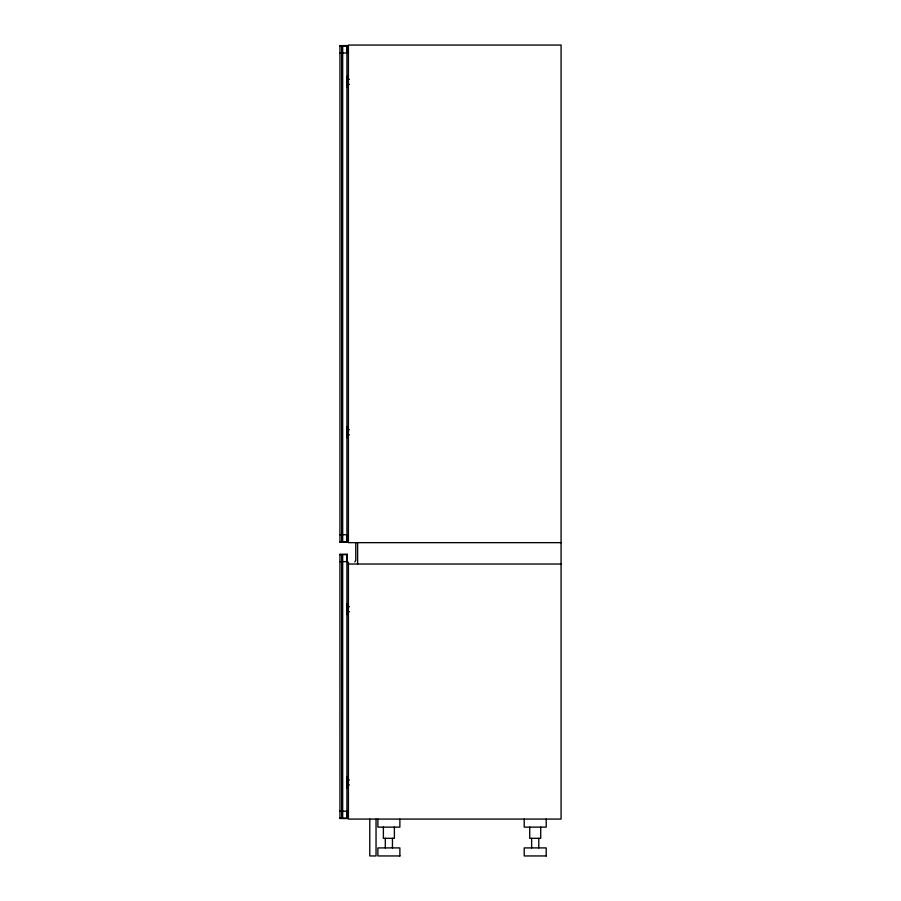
<?xml version="1.0" encoding="UTF-8"?>
<svg xmlns="http://www.w3.org/2000/svg" width="901" height="901" viewBox="0 0 901 901"><rect width="100%" height="100%" fill="white"/><g stroke="black" fill="none" stroke-linecap="round" stroke-linejoin="round"><path stroke-width="1.35" d="M347.268 818.513L347.29 811.215L339.925 811.17M347.223 52.979L347.29 45.681M339.925 554.318L347.223 554.261M347.223 561.627L347.268 554.284M354.848 561.931L355.771 560.343L355.771 542.65M347.245 542.098L347.223 534.721M347.223 45.602L339.947 45.624L339.947 542.075M339.925 45.974L342.324 45.974L342.324 541.726L339.925 541.726M339.925 52.979L347.268 52.979M348.372 76.326L347.279 76.281L347.279 87.341L348.372 87.341M347.279 76.472L348.372 76.472M347.279 77.024L348.372 77.024M347.279 77.903L348.372 77.903M347.279 79.051L348.372 79.051M348.372 79.288L349.374 79.288M347.279 80.38L348.372 80.38M347.279 81.811L348.372 81.811M347.279 83.241L348.372 83.241M348.372 84.345L349.374 84.345M347.279 84.581L348.372 84.581M347.279 85.719L348.372 85.719M347.279 86.597L348.372 86.597M347.279 87.149L348.372 87.149M347.279 426.792L348.372 426.747M347.279 426.939L348.372 426.939M347.279 427.491L348.372 427.491M347.279 428.369L348.372 428.369M347.279 429.518L348.372 429.518M348.372 429.754L349.374 429.754M347.279 430.847L348.372 430.847M347.279 432.277L348.372 432.277M347.279 433.708L348.372 433.708M348.372 434.811L349.374 434.811M347.279 435.048L348.372 435.048M347.279 436.185L348.372 436.185M347.279 437.064L348.372 437.064M347.279 437.616L348.372 437.773L347.279 437.807L347.279 426.747M339.925 534.721L347.268 534.721M339.992 542.098L347.223 542.098M561.075 542.65L348.405 542.65L348.405 45.05L561.075 45.05L561.075 819.088L348.405 819.088L348.405 562.179M339.925 554.622L342.324 554.622L342.324 818.164L339.925 818.164M339.925 561.627L347.268 561.627M348.405 564.026L561.075 564.026M348.372 603.67L347.279 603.715L347.279 614.73M347.279 603.861L348.372 603.861M347.279 604.413L348.372 604.413M347.279 605.292L348.372 605.292M347.279 606.441L348.372 606.441M348.372 606.677L349.374 606.677M347.279 607.77L348.372 607.77M347.279 609.2L348.372 609.2M347.279 610.63L348.372 610.63M348.372 611.734L349.374 611.734M347.279 611.97L348.372 611.97M347.279 613.119L348.372 613.119M347.279 613.998L348.372 613.998M347.279 614.55L348.372 614.55M347.279 614.696L348.372 614.73M348.372 776.91L347.279 776.955L347.279 787.97L348.372 787.97M347.279 777.101L348.372 777.101M347.279 777.653L348.372 777.653M347.279 778.532L348.372 778.532M347.279 779.68L348.372 779.68M348.372 779.917L349.374 779.917M347.279 781.009L348.372 781.009M347.279 782.44L348.372 782.44M347.279 783.87L348.372 783.87M348.372 784.974L349.374 784.974M347.279 785.21L348.372 785.21M347.279 786.348L348.372 786.348M347.279 787.226L348.372 787.226M347.279 787.778L348.372 787.778M347.223 818.536L339.947 818.513L339.925 554.329M399.999 855.95L377.891 855.95L377.891 847.909L399.875 847.909L399.875 855.95M546.333 855.95L524.213 855.95L524.213 847.909L546.209 847.909L546.209 855.95M546.209 819.088L546.209 827.129L524.213 827.129L524.213 819.088M540.713 827.129L540.713 838.324L529.72 838.324L529.72 827.129M538.787 838.324L538.787 847.909M531.635 838.324L531.635 847.909M399.875 819.088L399.875 827.129L377.891 827.129L377.891 819.088M394.379 827.129L394.379 838.324L383.387 838.324L383.387 827.129M392.453 838.324L392.453 847.909M385.313 838.324L385.313 847.909M376.044 819.088L376.044 855.95L369.782 855.95L369.782 819.088M357.618 542.65L357.618 564.026M341.761 45.974L341.761 541.726M341.761 554.622L341.761 818.164M346.93 45.974L342.684 45.974L342.684 541.726L346.93 541.726L346.93 45.974M346.93 554.622L342.684 554.622L342.684 818.164L346.93 818.164L346.93 554.622"/></g></svg>
